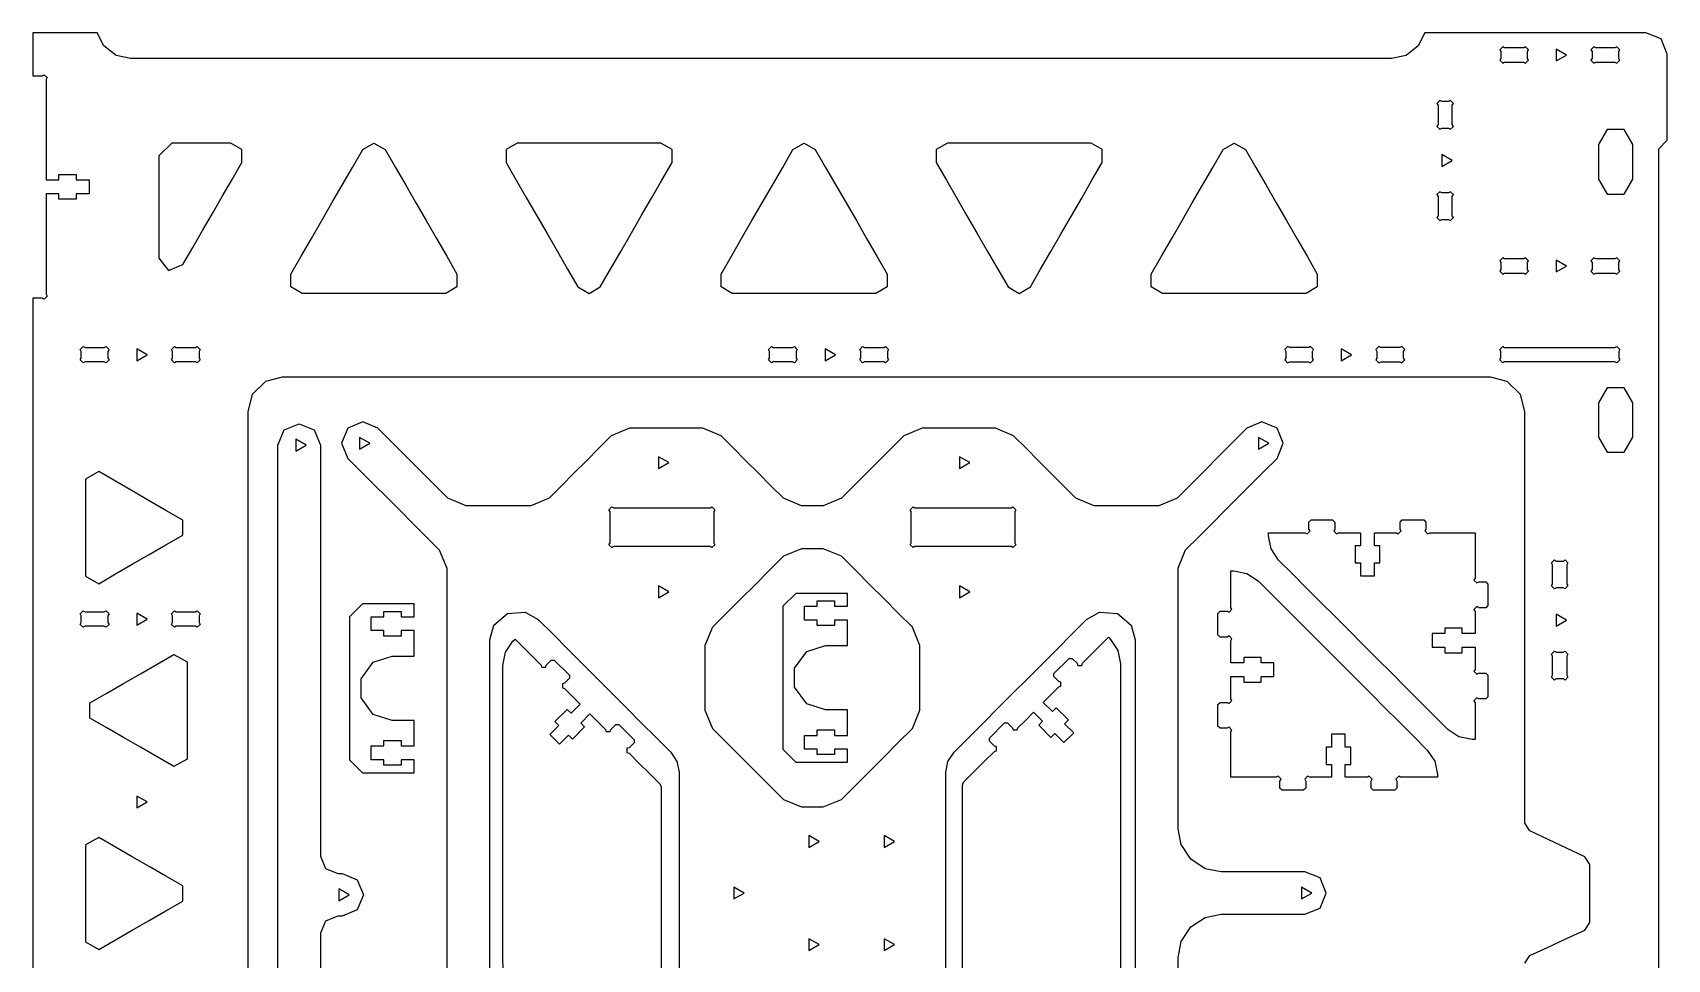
# Model space of a CAD drawing. Extents: x 22 to 872, y 44 to 444.
# Drawn here: x 491.6 to 871.6, y 229.1 to 444.5 of the extents above; entities that cross this region are included whole.
import ezdxf

# ---------------------------------------------------------------- set-up
doc = ezdxf.new("R2010")
doc.units = 0
doc.header["$MEASUREMENT"] = 0
doc.layers.get('0').update_dxf_attribs({"linetype": 'CONTINUOUS'})

# ---------------------------------------------------------------- blocks, each defined once
blk = doc.blocks.new('BLOCK_FRONT_FRAME')
at = {"color": 0}
for points in [[(871.56, 419.45), (871.56, 424.45), (871.56, 429.45), (871.56, 434.45), (871.56, 439.45), (870.1, 442.99), (866.56, 444.45), (861.89, 444.45), (857.23, 444.45), (852.56, 444.45), (847.89, 444.45), (843.22, 444.45), (838.55, 444.45), (833.88, 444.45), (829.22, 444.45), (824.55, 444.45), (819.88, 444.45), (815.21, 444.45), (813.66, 441.39), (810.82, 439.19), (807.47, 438.45), (802.5, 438.45), (797.53, 438.45), (792.56, 438.45), (787.59, 438.45), (782.62, 438.45), (777.65, 438.45), (772.68, 438.45), (767.72, 438.45), (762.75, 438.45), (757.78, 438.45), (752.81, 438.45), (747.84, 438.45), (742.87, 438.45), (737.9, 438.45), (732.93, 438.45), (727.97, 438.45), (723, 438.45), (718.03, 438.45), (713.06, 438.45), (708.09, 438.45), (703.12, 438.45), (698.15, 438.45), (693.18, 438.45), (688.21, 438.45), (683.25, 438.45), (678.28, 438.45), (673.31, 438.45), (668.34, 438.45), (663.37, 438.45), (658.4, 438.45), (653.43, 438.45), (648.46, 438.45), (643.5, 438.45), (638.53, 438.45), (633.56, 438.45), (628.59, 438.45), (623.62, 438.45), (618.65, 438.45), (613.68, 438.45), (608.71, 438.45), (603.75, 438.45), (598.78, 438.45), (593.81, 438.45), (588.84, 438.45), (583.87, 438.45), (578.9, 438.45), (573.93, 438.45), (568.96, 438.45), (564, 438.45), (559.03, 438.45), (554.06, 438.45), (549.09, 438.45), (544.12, 438.45), (539.15, 438.45), (534.18, 438.45), (529.21, 438.45), (524.25, 438.45), (519.28, 438.45), (514.31, 438.45), (510.96, 439.19), (508.11, 441.39), (506.56, 444.45), (502.81, 444.45), (499.06, 444.45), (495.31, 444.45), (491.56, 444.45), (491.56, 439.45), (491.56, 434.45), (493.8, 434.45), (494.23, 434.7), (494.91, 434.02), (494.66, 433.59), (494.66, 428.91), (494.66, 424.24), (494.66, 419.57), (494.66, 414.9), (494.66, 410.23), (497.66, 410.23), (497.66, 411.5), (501.66, 411.5), (501.66, 410.23), (504.66, 410.23), (504.66, 407.03), (501.66, 407.03), (501.66, 405.75), (497.66, 405.75), (497.66, 407.03), (494.66, 407.03), (494.66, 402.36), (494.66, 397.68), (494.66, 393.01), (494.66, 388.34), (494.66, 383.67), (494.91, 383.23), (494.23, 382.55), (493.8, 382.8), (491.56, 382.8), (491.56, 377.86), (491.56, 372.92), (491.56, 367.98), (491.56, 363.04), (491.56, 358.1), (491.56, 353.16), (491.56, 348.21), (491.56, 343.27), (491.56, 338.33), (491.56, 333.39), (491.56, 328.45), (491.56, 323.51), (491.56, 318.57), (491.56, 313.63), (491.56, 308.69), (491.56, 303.74), (491.56, 298.8), (491.56, 293.86), (491.56, 288.92), (491.56, 283.98), (491.56, 279.04), (491.56, 274.1), (491.56, 269.16), (491.56, 264.22), (491.56, 259.28), (491.56, 254.33), (491.56, 249.39), (491.56, 244.45), (491.56, 239.51), (491.56, 234.57), (491.56, 229.63), (491.56, 224.69)], [(869.56, 224.68), (869.56, 229.62), (869.56, 234.57), (869.56, 239.51), (869.56, 244.45), (869.56, 249.39), (869.56, 254.34), (869.56, 259.28), (869.56, 264.22), (869.56, 269.17), (869.56, 274.11), (869.56, 279.05), (869.56, 283.99), (869.56, 288.94), (869.56, 293.88), (869.56, 298.82), (869.56, 303.77), (869.56, 308.71), (869.56, 313.65), (869.56, 318.59), (869.56, 323.54), (869.56, 328.48), (869.56, 333.42), (869.56, 338.37), (869.56, 343.31), (869.56, 348.25), (869.56, 353.19), (869.56, 358.14), (869.56, 363.08), (869.56, 368.02), (869.56, 372.97), (869.56, 377.91), (869.56, 382.85), (869.56, 387.79), (869.56, 392.74), (869.56, 397.68), (869.56, 402.62), (869.56, 407.57), (869.56, 412.51), (869.56, 417.45), (871.56, 419.45)], [(848.16, 439.27), (845.76, 440.66), (845.76, 437.89), (848.16, 439.27)], [(821.52, 414.75), (819.12, 416.14), (819.12, 413.37), (821.52, 414.75)], [(848.16, 390.23), (845.76, 391.62), (845.76, 388.85), (848.16, 390.23)], [(518.16, 369.63), (515.76, 371.01), (515.76, 368.24), (518.16, 369.63)], [(678.16, 369.63), (675.76, 371.01), (675.76, 368.24), (678.16, 369.63)], [(798.16, 369.63), (795.76, 371.01), (795.76, 368.24), (798.16, 369.63)], [(838.44, 228.22), (839.6, 230.04), (843.87, 232), (848.13, 233.96), (852.4, 235.92), (853.56, 237.73), (853.56, 242.22), (853.56, 246.7), (853.56, 251.18), (852.41, 252.99), (848.14, 254.98), (843.86, 256.97), (839.59, 258.97), (838.44, 260.78), (838.44, 265.56), (838.44, 270.35), (838.44, 275.13), (838.44, 279.91), (838.44, 284.7), (838.44, 289.48), (838.44, 294.26), (838.44, 299.05), (838.44, 303.83), (838.44, 308.62), (838.44, 313.4), (838.44, 318.18), (838.44, 322.97), (838.44, 327.75), (838.44, 332.53), (838.44, 337.32), (838.44, 342.1), (838.44, 346.88), (838.44, 351.67), (838.44, 356.45), (837.42, 360.36), (834.36, 363.42), (830.46, 364.45), (825.53, 364.45), (820.6, 364.45), (815.67, 364.45), (810.74, 364.45), (805.82, 364.45), (800.89, 364.45), (795.96, 364.45), (791.03, 364.45), (786.1, 364.45), (781.18, 364.45), (776.25, 364.45), (771.32, 364.45), (766.39, 364.45), (761.46, 364.45), (756.54, 364.45), (751.61, 364.45), (746.68, 364.45), (741.75, 364.45), (736.82, 364.45), (731.9, 364.45), (726.97, 364.45), (722.04, 364.45), (717.11, 364.45), (712.18, 364.45), (707.26, 364.45), (702.33, 364.45), (697.4, 364.45), (692.47, 364.45), (687.54, 364.45), (682.62, 364.45), (677.69, 364.45), (672.76, 364.45), (667.83, 364.45), (662.91, 364.45), (657.98, 364.45), (653.05, 364.45), (648.12, 364.45), (643.19, 364.45), (638.27, 364.45), (633.34, 364.45), (628.41, 364.45), (623.48, 364.45), (618.55, 364.45), (613.63, 364.45), (608.7, 364.45), (603.77, 364.45), (598.84, 364.45), (593.91, 364.45), (588.99, 364.45), (584.06, 364.45), (579.13, 364.45), (574.2, 364.45), (569.27, 364.45), (564.35, 364.45), (559.42, 364.45), (554.49, 364.45), (549.56, 364.45), (545.65, 363.43), (542.58, 360.36), (541.56, 356.45), (541.56, 351.47), (541.56, 346.5), (541.56, 341.52), (541.56, 336.54), (541.56, 331.56), (541.56, 326.59), (541.56, 321.61), (541.56, 316.63), (541.56, 311.65), (541.56, 306.67), (541.56, 301.7), (541.56, 296.72), (541.56, 291.74), (541.56, 286.76), (541.56, 281.79), (541.56, 276.81), (541.56, 271.83), (541.56, 266.85), (541.56, 261.87), (541.56, 256.9), (541.56, 251.92), (541.56, 246.94), (541.56, 241.96), (541.56, 236.99), (541.56, 232.01), (541.56, 227.03)], [(518.16, 308.2), (515.76, 309.59), (515.76, 306.82), (518.16, 308.2)], [(848.16, 307.98), (845.76, 309.36), (845.76, 306.59), (848.16, 307.98)], [(518.16, 265.7), (515.76, 267.08), (515.76, 264.31), (518.16, 265.7)]]:
    blk.add_lwpolyline(points, dxfattribs=at)
for points in [[(833.73, 440.92), (833.29, 441.17), (832.61, 440.49), (832.86, 440.06), (832.86, 438.49), (832.61, 438.06), (833.29, 437.37), (833.73, 437.62), (838.2, 437.62), (838.63, 437.37), (839.31, 438.06), (839.06, 438.49), (839.06, 440.06), (839.31, 440.49), (838.63, 441.17), (838.2, 440.92)], [(854.49, 441.17), (853.81, 440.49), (854.06, 440.06), (854.06, 438.49), (853.81, 438.06), (854.49, 437.37), (854.93, 437.62), (859.4, 437.62), (859.83, 437.37), (860.51, 438.06), (860.26, 438.49), (860.26, 440.06), (860.51, 440.49), (859.83, 441.17), (859.4, 440.92), (854.93, 440.92)], [(821.57, 427.59), (821.82, 428.02), (821.13, 428.7), (820.7, 428.45), (819.13, 428.45), (818.7, 428.7), (818.02, 428.02), (818.27, 427.59), (818.27, 423.12), (818.02, 422.68), (818.7, 422), (819.13, 422.25), (820.7, 422.25), (821.13, 422), (821.82, 422.68), (821.57, 423.12)], [(855.56, 418.45), (855.56, 414.45), (855.56, 410.45), (857.61, 406.96), (861.52, 406.96), (863.56, 410.45), (863.56, 414.45), (863.56, 418.45), (861.52, 421.94), (857.61, 421.94)], [(523.9, 418.81), (520.9, 415.81), (520.9, 411.06), (520.9, 406.31), (520.9, 401.57), (520.9, 396.82), (520.9, 392.08), (523.12, 389.18), (526.5, 390.58), (528.78, 394.53), (531.07, 398.49), (533.35, 402.44), (535.63, 406.4), (537.92, 410.35), (540.2, 414.31), (540.2, 417.31), (537.6, 418.81), (533.03, 418.81), (528.47, 418.81)], [(568.3, 417.31), (570.9, 418.81), (573.5, 417.31), (575.88, 413.17), (578.27, 409.04), (580.66, 404.91), (583.04, 400.78), (585.43, 396.65), (587.81, 392.51), (590.2, 388.38), (590.2, 385.38), (587.6, 383.88), (582.83, 383.88), (578.06, 383.88), (573.29, 383.88), (568.51, 383.88), (563.74, 383.88), (558.97, 383.88), (554.2, 383.88), (551.6, 385.38), (551.6, 388.38), (553.99, 392.51), (556.37, 396.65), (558.76, 400.78), (561.14, 404.91), (563.53, 409.04), (565.92, 413.17)], [(640.2, 414.31), (640.2, 417.31), (637.6, 418.81), (632.83, 418.81), (628.06, 418.81), (623.29, 418.81), (618.51, 418.81), (613.74, 418.81), (608.97, 418.81), (604.2, 418.81), (601.6, 417.31), (601.6, 414.31), (603.99, 410.17), (606.37, 406.04), (608.76, 401.91), (611.14, 397.78), (613.53, 393.65), (615.92, 389.51), (618.3, 385.38), (620.9, 383.88), (623.5, 385.38), (625.88, 389.51), (628.27, 393.65), (630.66, 397.78), (633.04, 401.91), (635.43, 406.04), (637.81, 410.17)], [(668.3, 417.31), (670.9, 418.81), (673.5, 417.31), (675.88, 413.17), (678.27, 409.04), (680.66, 404.91), (683.04, 400.78), (685.43, 396.65), (687.81, 392.51), (690.2, 388.38), (690.2, 385.38), (687.6, 383.88), (682.83, 383.88), (678.06, 383.88), (673.29, 383.88), (668.51, 383.88), (663.74, 383.88), (658.97, 383.88), (654.2, 383.88), (651.6, 385.38), (651.6, 388.38), (653.99, 392.51), (656.37, 396.65), (658.76, 400.78), (661.14, 404.91), (663.53, 409.04), (665.92, 413.17)], [(740.2, 414.31), (740.2, 417.31), (737.6, 418.81), (732.83, 418.81), (728.06, 418.81), (723.29, 418.81), (718.51, 418.81), (713.74, 418.81), (708.97, 418.81), (704.2, 418.81), (701.6, 417.31), (701.6, 414.31), (703.99, 410.17), (706.37, 406.04), (708.76, 401.91), (711.14, 397.78), (713.53, 393.65), (715.92, 389.51), (718.3, 385.38), (720.9, 383.88), (723.5, 385.38), (725.88, 389.51), (728.27, 393.65), (730.66, 397.78), (733.04, 401.91), (735.43, 406.04), (737.81, 410.17)], [(790.2, 388.38), (790.2, 385.38), (787.6, 383.88), (782.83, 383.88), (778.06, 383.88), (773.29, 383.88), (768.51, 383.88), (763.74, 383.88), (758.97, 383.88), (754.2, 383.88), (751.6, 385.38), (751.6, 388.38), (753.99, 392.51), (756.37, 396.65), (758.76, 400.78), (761.14, 404.91), (763.53, 409.04), (765.92, 413.17), (768.3, 417.31), (770.9, 418.81), (773.5, 417.31), (775.88, 413.17), (778.27, 409.04), (780.66, 404.91), (783.04, 400.78), (785.43, 396.65), (787.81, 392.51)], [(821.57, 401.92), (821.57, 406.39), (821.82, 406.82), (821.13, 407.5), (820.7, 407.25), (819.13, 407.25), (818.7, 407.5), (818.02, 406.82), (818.27, 406.39), (818.27, 401.92), (818.02, 401.48), (818.7, 400.8), (819.13, 401.05), (820.7, 401.05), (821.13, 400.8), (821.82, 401.48)], [(833.73, 391.88), (833.29, 392.13), (832.61, 391.45), (832.86, 391.02), (832.86, 389.45), (832.61, 389.02), (833.29, 388.33), (833.73, 388.58), (838.2, 388.58), (838.63, 388.33), (839.31, 389.02), (839.06, 389.45), (839.06, 391.02), (839.31, 391.45), (838.63, 392.13), (838.2, 391.88)], [(860.26, 389.45), (860.26, 391.02), (860.51, 391.45), (859.83, 392.13), (859.4, 391.88), (854.93, 391.88), (854.49, 392.13), (853.81, 391.45), (854.06, 391.02), (854.06, 389.45), (853.81, 389.02), (854.49, 388.33), (854.93, 388.58), (859.4, 388.58), (859.83, 388.33), (860.51, 389.02)], [(509.31, 370.84), (509.06, 370.41), (509.06, 368.84), (509.31, 368.41), (508.63, 367.73), (508.2, 367.98), (503.73, 367.98), (503.29, 367.73), (502.61, 368.41), (502.86, 368.84), (502.86, 370.41), (502.61, 370.84), (503.29, 371.53), (503.73, 371.28), (508.2, 371.28), (508.63, 371.53)], [(524.49, 367.73), (523.81, 368.41), (524.06, 368.84), (524.06, 370.41), (523.81, 370.84), (524.49, 371.53), (524.93, 371.28), (529.4, 371.28), (529.83, 371.53), (530.51, 370.84), (530.26, 370.41), (530.26, 368.84), (530.51, 368.41), (529.83, 367.73), (529.4, 367.98), (524.93, 367.98)], [(662.61, 368.41), (662.86, 368.84), (662.86, 370.41), (662.61, 370.84), (663.29, 371.53), (663.73, 371.28), (668.2, 371.28), (668.63, 371.53), (669.31, 370.84), (669.06, 370.41), (669.06, 368.84), (669.31, 368.41), (668.63, 367.73), (668.2, 367.98), (663.73, 367.98), (663.29, 367.73)], [(689.83, 367.73), (689.4, 367.98), (684.93, 367.98), (684.49, 367.73), (683.81, 368.41), (684.06, 368.84), (684.06, 370.41), (683.81, 370.84), (684.49, 371.53), (684.93, 371.28), (689.4, 371.28), (689.83, 371.53), (690.51, 370.84), (690.26, 370.41), (690.26, 368.84), (690.51, 368.41)], [(789.31, 368.41), (789.06, 368.84), (789.06, 370.41), (789.31, 370.84), (788.63, 371.53), (788.2, 371.28), (783.73, 371.28), (783.29, 371.53), (782.61, 370.84), (782.86, 370.41), (782.86, 368.84), (782.61, 368.41), (783.29, 367.73), (783.73, 367.98), (788.2, 367.98), (788.63, 367.73)], [(809.4, 367.98), (809.83, 367.73), (810.51, 368.41), (810.26, 368.84), (810.26, 370.41), (810.51, 370.84), (809.83, 371.53), (809.4, 371.28), (804.93, 371.28), (804.49, 371.53), (803.81, 370.84), (804.06, 370.41), (804.06, 368.84), (803.81, 368.41), (804.49, 367.73), (804.93, 367.98)], [(833.29, 367.73), (832.61, 368.41), (832.86, 368.84), (832.86, 370.41), (832.61, 370.84), (833.29, 371.53), (833.73, 371.28), (838.01, 371.28), (842.28, 371.28), (846.56, 371.28), (850.84, 371.28), (855.12, 371.28), (859.4, 371.28), (859.83, 371.53), (860.51, 370.84), (860.26, 370.41), (860.26, 368.84), (860.51, 368.41), (859.83, 367.73), (859.4, 367.98), (855.12, 367.98), (850.84, 367.98), (846.56, 367.98), (842.28, 367.98), (838.01, 367.98), (833.73, 367.98)], [(863.56, 350.45), (863.56, 354.45), (863.56, 358.45), (861.52, 361.94), (857.61, 361.94), (855.56, 358.45), (855.56, 354.45), (855.56, 350.45), (857.61, 346.96), (861.52, 346.96)], [(503.87, 318.18), (506.91, 316.43), (510.81, 318.68), (514.72, 320.93), (518.62, 323.19), (522.53, 325.44), (526.43, 327.7), (526.43, 331.21), (522.53, 333.46), (518.62, 335.71), (514.72, 337.97), (510.81, 340.22), (506.91, 342.48), (503.87, 340.73), (503.87, 336.22), (503.87, 331.71), (503.87, 327.2), (503.87, 322.69)], [(848.46, 321.24), (848.21, 320.81), (848.21, 316.34), (848.46, 315.91), (847.78, 315.23), (847.35, 315.48), (845.78, 315.48), (845.34, 315.23), (844.66, 315.91), (844.91, 316.34), (844.91, 320.81), (844.66, 321.24), (845.34, 321.93), (845.78, 321.68), (847.35, 321.68), (847.78, 321.93)], [(503.29, 306.3), (502.61, 306.98), (502.86, 307.42), (502.86, 308.99), (502.61, 309.42), (503.29, 310.1), (503.73, 309.85), (508.2, 309.85), (508.63, 310.1), (509.31, 309.42), (509.06, 308.99), (509.06, 307.42), (509.31, 306.98), (508.63, 306.3), (508.2, 306.55), (503.73, 306.55)], [(523.81, 306.98), (524.06, 307.42), (524.06, 308.99), (523.81, 309.42), (524.49, 310.1), (524.93, 309.85), (529.4, 309.85), (529.83, 310.1), (530.51, 309.42), (530.26, 308.99), (530.26, 307.42), (530.51, 306.98), (529.83, 306.3), (529.4, 306.55), (524.93, 306.55), (524.49, 306.3)], [(847.78, 300.73), (848.46, 300.04), (848.21, 299.61), (848.21, 295.14), (848.46, 294.71), (847.78, 294.03), (847.35, 294.28), (845.78, 294.28), (845.34, 294.03), (844.66, 294.71), (844.91, 295.14), (844.91, 299.61), (844.66, 300.04), (845.34, 300.73), (845.78, 300.48), (847.35, 300.48)], [(527.44, 275.68), (524.41, 273.93), (520.5, 276.18), (516.6, 278.43), (512.69, 280.69), (508.79, 282.94), (504.88, 285.2), (504.88, 288.71), (508.79, 290.96), (512.69, 293.21), (516.6, 295.47), (520.5, 297.72), (524.41, 299.98), (527.44, 298.23), (527.44, 293.72), (527.44, 289.21), (527.44, 284.7), (527.44, 280.19)], [(526.43, 242.69), (526.43, 246.2), (522.53, 248.45), (518.62, 250.71), (514.72, 252.96), (510.81, 255.22), (506.91, 257.47), (503.87, 255.72), (503.87, 251.21), (503.87, 246.7), (503.87, 242.19), (503.87, 237.68), (503.87, 233.17), (506.91, 231.42), (510.81, 233.67), (514.72, 235.93), (518.62, 238.18), (522.53, 240.44)]]:
    blk.add_lwpolyline(points, close=True, dxfattribs=at)
blk = doc.blocks.new('BLOCK_PRINT_BED')
at = {"color": 0}
for points in [[(694.07, 138.3), (698.32, 136.55), (702.57, 136.55), (706.83, 136.55), (711.09, 136.55), (715.35, 136.55), (719.59, 138.3), (722.49, 141.2), (725.38, 144.1), (728.28, 146.99), (731.18, 149.89), (734.07, 152.79), (738.32, 154.55), (742.07, 154.55), (745.83, 154.55), (749.59, 154.55), (753.35, 154.55), (757.59, 152.79), (760.84, 149.54), (764.09, 146.29), (767.33, 143.04), (770.58, 139.79), (773.83, 136.55), (777.33, 135.1), (780.83, 136.55), (782.28, 140.05), (780.83, 143.55), (777.8, 146.58), (774.76, 149.61), (771.73, 152.65), (768.69, 155.68), (765.66, 158.72), (762.62, 161.75), (759.59, 164.79), (757.83, 169.03), (757.83, 173.69), (757.83, 178.35), (757.83, 183.01), (757.83, 187.67), (757.83, 192.33), (757.83, 196.98), (757.83, 201.64), (757.83, 206.3), (757.83, 210.96), (757.83, 215.62), (757.83, 220.28), (757.83, 224.94), (757.83, 229.6), (758.53, 233.28), (760.76, 236.67), (764.15, 238.89), (767.83, 239.6), (772.71, 239.6), (777.58, 239.6), (782.46, 239.6), (787.33, 239.6), (790.83, 241.05), (792.28, 244.55), (790.83, 248.05), (787.33, 249.5), (782.46, 249.5), (777.58, 249.5), (772.71, 249.5), (767.83, 249.5), (764.15, 250.2), (760.76, 252.42), (758.53, 255.81), (757.83, 259.5), (757.83, 264.15), (757.83, 268.81), (757.83, 273.47), (757.83, 278.13), (757.83, 282.79), (757.83, 287.45), (757.83, 292.11), (757.83, 296.77), (757.83, 301.42), (757.83, 306.08), (757.83, 310.74), (757.83, 315.4), (757.83, 320.06), (759.59, 324.3), (762.62, 327.34), (765.66, 330.37), (768.69, 333.41), (771.73, 336.44), (774.76, 339.48), (777.8, 342.51), (780.83, 345.55), (782.28, 349.05), (780.83, 352.55), (777.33, 354), (773.83, 352.55), (770.58, 349.3), (767.33, 346.05), (764.09, 342.8), (760.84, 339.55), (757.59, 336.3), (753.35, 334.55), (749.59, 334.55), (745.83, 334.55), (742.07, 334.55), (738.32, 334.55), (734.07, 336.3), (731.18, 339.2), (728.28, 342.1), (725.38, 344.99), (722.49, 347.89), (719.59, 350.79), (715.35, 352.55), (711.09, 352.55), (706.83, 352.55), (702.57, 352.55), (698.32, 352.55), (694.07, 350.79), (691.18, 347.89), (688.28, 344.99), (685.38, 342.1), (682.49, 339.2), (679.59, 336.3), (675.35, 334.55), (672.83, 334.55), (670.32, 334.55), (666.07, 336.3), (663.18, 339.2), (660.28, 342.1), (657.38, 344.99), (654.49, 347.89), (651.59, 350.79), (647.35, 352.55), (643.09, 352.55), (638.83, 352.55), (634.57, 352.55), (630.32, 352.55), (626.07, 350.79), (623.18, 347.89), (620.28, 344.99), (617.38, 342.1), (614.49, 339.2), (611.59, 336.3), (607.35, 334.55), (603.59, 334.55), (599.83, 334.55), (596.07, 334.55), (592.32, 334.55), (588.07, 336.3), (584.83, 339.55), (581.58, 342.8), (578.33, 346.05), (575.08, 349.3), (571.83, 352.55), (568.33, 354), (564.83, 352.55), (563.38, 349.05), (564.83, 345.55), (567.87, 342.51), (570.9, 339.48), (573.94, 336.44), (576.97, 333.41), (580, 330.37), (583.04, 327.34), (586.07, 324.3), (587.83, 320.06), (587.83, 315.19), (587.83, 310.32), (587.83, 305.44), (587.83, 300.57), (587.83, 295.7), (587.83, 290.83), (587.83, 285.96), (587.83, 281.08), (587.83, 276.21), (587.83, 271.34), (587.83, 266.47), (587.83, 261.6), (587.83, 256.73), (587.83, 251.85), (587.83, 246.98), (587.83, 242.11), (587.83, 237.24), (587.83, 232.37), (587.83, 227.49), (587.83, 222.62), (587.83, 217.75), (587.83, 212.88), (587.83, 208.01), (587.83, 203.13), (587.83, 198.26), (587.83, 193.39), (587.83, 188.52), (587.83, 183.65), (587.83, 178.77), (587.83, 173.9), (587.83, 169.03), (586.07, 164.79), (583.04, 161.75), (580, 158.72), (576.97, 155.68), (573.94, 152.65), (570.9, 149.61), (567.87, 146.58), (564.83, 143.55), (563.38, 140.05), (564.83, 136.55), (568.33, 135.1), (571.83, 136.55), (575.08, 139.79), (578.33, 143.04), (581.58, 146.29), (584.83, 149.54), (588.07, 152.79), (592.32, 154.55), (596.07, 154.55), (599.83, 154.55), (603.59, 154.55), (607.35, 154.55), (611.59, 152.79), (614.49, 149.89), (617.38, 146.99), (620.28, 144.1), (623.18, 141.2), (626.07, 138.3), (630.32, 136.55), (634.57, 136.55), (638.83, 136.55), (643.09, 136.55), (647.35, 136.55), (651.59, 138.3), (654.49, 141.2), (657.38, 144.1), (660.28, 146.99), (663.18, 149.89), (666.07, 152.79), (670.32, 154.55), (672.83, 154.55), (675.35, 154.55), (679.59, 152.79), (682.49, 149.89), (685.38, 146.99), (688.28, 144.1), (691.18, 141.2)], [(625.78, 325.91), (625.78, 329.55), (625.78, 333.18), (625.53, 333.61), (626.21, 334.3), (626.65, 334.05), (631.12, 334.05), (635.59, 334.05), (640.07, 334.05), (644.54, 334.05), (649.02, 334.05), (649.45, 334.3), (650.13, 333.61), (649.88, 333.18), (649.88, 329.55), (649.88, 325.91), (650.13, 325.48), (649.45, 324.8), (649.02, 325.05), (644.54, 325.05), (640.07, 325.05), (635.59, 325.05), (631.12, 325.05), (626.65, 325.05), (626.21, 324.8), (625.53, 325.48)], [(695.53, 333.61), (696.21, 334.3), (696.65, 334.05), (701.12, 334.05), (705.59, 334.05), (710.07, 334.05), (714.54, 334.05), (719.02, 334.05), (719.45, 334.3), (720.13, 333.61), (719.88, 333.18), (719.88, 329.55), (719.88, 325.91), (720.13, 325.48), (719.45, 324.8), (719.02, 325.05), (714.54, 325.05), (710.07, 325.05), (705.59, 325.05), (701.12, 325.05), (696.65, 325.05), (696.21, 324.8), (695.53, 325.48), (695.78, 325.91), (695.78, 329.55), (695.78, 333.18)], [(679.59, 266.3), (682.89, 269.6), (686.18, 272.9), (689.48, 276.19), (692.78, 279.49), (696.07, 282.79), (697.83, 287.03), (697.83, 290.79), (697.83, 294.55), (697.83, 298.3), (697.83, 302.06), (696.07, 306.3), (692.78, 309.6), (689.48, 312.9), (686.18, 316.19), (682.89, 319.49), (679.59, 322.79), (675.35, 324.55), (672.83, 324.55), (670.32, 324.55), (666.07, 322.79), (662.78, 319.49), (659.48, 316.19), (656.18, 312.9), (652.89, 309.6), (649.59, 306.3), (647.83, 302.06), (647.83, 298.3), (647.83, 294.55), (647.83, 290.79), (647.83, 287.03), (649.59, 282.79), (652.89, 279.49), (656.18, 276.19), (659.48, 272.9), (662.78, 269.6), (666.07, 266.3), (670.32, 264.55), (672.83, 264.55), (675.35, 264.55)], [(597.83, 185.68), (597.83, 190.58), (597.83, 195.49), (597.83, 200.4), (597.83, 205.3), (597.83, 210.21), (597.83, 215.11), (597.83, 220.02), (597.83, 224.92), (597.83, 229.83), (597.83, 234.73), (597.83, 239.64), (597.83, 244.55), (597.83, 249.45), (597.83, 254.36), (597.83, 259.26), (597.83, 264.17), (597.83, 269.07), (597.83, 273.98), (597.83, 278.88), (597.83, 283.79), (597.83, 288.7), (597.83, 293.6), (597.83, 298.51), (597.83, 303.41), (598.75, 306.77), (601.91, 309.51), (606.08, 309.8), (609.1, 308.08), (612.52, 304.66), (615.94, 301.23), (619.37, 297.81), (622.79, 294.39), (626.21, 290.97), (629.63, 287.55), (633.05, 284.12), (636.48, 280.7), (639.9, 277.28), (641.33, 275.14), (641.83, 272.61), (641.83, 267.93), (641.83, 263.26), (641.83, 258.58), (641.83, 253.9), (641.83, 249.22), (641.83, 244.55), (641.83, 239.87), (641.83, 235.19), (641.83, 230.51), (641.83, 225.83), (641.83, 221.16), (641.83, 216.48), (641.33, 213.95), (639.9, 211.81), (636.48, 208.39), (633.05, 204.97), (629.63, 201.55), (626.21, 198.12), (622.79, 194.7), (619.37, 191.28), (615.94, 187.86), (612.52, 184.43), (609.1, 181.01), (606.08, 179.29), (601.91, 179.58), (598.75, 182.32)], [(747.83, 303.41), (747.83, 298.51), (747.83, 293.6), (747.83, 288.7), (747.83, 283.79), (747.83, 278.88), (747.83, 273.98), (747.83, 269.07), (747.83, 264.17), (747.83, 259.26), (747.83, 254.36), (747.83, 249.45), (747.83, 244.55), (747.83, 239.64), (747.83, 234.73), (747.83, 229.83), (747.83, 224.92), (747.83, 220.02), (747.83, 215.11), (747.83, 210.21), (747.83, 205.3), (747.83, 200.4), (747.83, 195.49), (747.83, 190.58), (747.83, 185.68), (746.92, 182.32), (743.76, 179.58), (739.58, 179.29), (736.56, 181.01), (733.14, 184.43), (729.72, 187.86), (726.3, 191.28), (722.88, 194.7), (719.45, 198.12), (716.03, 201.55), (712.61, 204.97), (709.19, 208.39), (705.76, 211.81), (704.33, 213.95), (703.83, 216.48), (703.83, 221.16), (703.83, 225.83), (703.83, 230.51), (703.83, 235.19), (703.83, 239.87), (703.83, 244.55), (703.83, 249.22), (703.83, 253.9), (703.83, 258.58), (703.83, 263.26), (703.83, 267.93), (703.83, 272.61), (704.33, 275.14), (705.76, 277.28), (709.19, 280.7), (712.61, 284.12), (716.03, 287.55), (719.45, 290.97), (722.88, 294.39), (726.3, 297.81), (729.72, 301.23), (733.14, 304.66), (736.56, 308.08), (739.58, 309.8), (743.76, 309.51), (746.92, 306.77)], [(670.32, 224.55), (672.83, 224.55), (675.35, 224.55), (679.59, 222.79), (682.89, 219.49), (686.18, 216.19), (689.48, 212.9), (692.78, 209.6), (696.07, 206.3), (697.83, 202.06), (697.83, 198.3), (697.83, 194.55), (697.83, 190.79), (697.83, 187.03), (696.07, 182.79), (692.78, 179.49), (689.48, 176.19), (686.18, 172.9), (682.89, 169.6), (679.59, 166.3), (675.35, 164.55), (672.83, 164.55), (670.32, 164.55), (666.07, 166.3), (662.78, 169.6), (659.48, 172.9), (656.18, 176.19), (652.89, 179.49), (649.59, 182.79), (647.83, 187.03), (647.83, 190.79), (647.83, 194.55), (647.83, 198.3), (647.83, 202.06), (649.59, 206.3), (652.89, 209.6), (656.18, 212.9), (659.48, 216.19), (662.78, 219.49), (666.07, 222.79)], [(649.88, 155.91), (649.88, 159.55), (649.88, 163.18), (650.13, 163.61), (649.45, 164.3), (649.02, 164.05), (644.54, 164.05), (640.07, 164.05), (635.59, 164.05), (631.12, 164.05), (626.65, 164.05), (626.21, 164.3), (625.53, 163.61), (625.78, 163.18), (625.78, 159.55), (625.78, 155.91), (625.53, 155.48), (626.21, 154.8), (626.65, 155.05), (631.12, 155.05), (635.59, 155.05), (640.07, 155.05), (644.54, 155.05), (649.02, 155.05), (649.45, 154.8), (650.13, 155.48)], [(719.88, 155.91), (719.88, 159.55), (719.88, 163.18), (720.13, 163.61), (719.45, 164.3), (719.02, 164.05), (714.54, 164.05), (710.07, 164.05), (705.59, 164.05), (701.12, 164.05), (696.65, 164.05), (696.21, 164.3), (695.53, 163.61), (695.78, 163.18), (695.78, 159.55), (695.78, 155.91), (695.53, 155.48), (696.21, 154.8), (696.65, 155.05), (701.12, 155.05), (705.59, 155.05), (710.07, 155.05), (714.54, 155.05), (719.02, 155.05), (719.45, 154.8), (720.13, 155.48)]]:
    blk.add_lwpolyline(points, close=True, dxfattribs=at)
for points in [[(569.93, 349.05), (567.53, 350.43), (567.53, 347.66), (569.93, 349.05)], [(778.93, 349.05), (776.53, 350.43), (776.53, 347.66), (778.93, 349.05)], [(639.43, 344.55), (637.03, 345.93), (637.03, 343.16), (639.43, 344.55)], [(709.43, 344.55), (707.03, 345.93), (707.03, 343.16), (709.43, 344.55)], [(639.43, 314.55), (637.03, 315.93), (637.03, 313.16), (639.43, 314.55)], [(709.43, 314.55), (707.03, 315.93), (707.03, 313.16), (709.43, 314.55)], [(674.43, 256.55), (672.03, 257.93), (672.03, 255.16), (674.43, 256.55)], [(691.93, 256.55), (689.53, 257.93), (689.53, 255.16), (691.93, 256.55)], [(656.93, 244.55), (654.53, 245.93), (654.53, 243.16), (656.93, 244.55)], [(788.93, 244.55), (786.53, 245.93), (786.53, 243.16), (788.93, 244.55)], [(674.43, 232.55), (672.03, 233.93), (672.03, 231.16), (674.43, 232.55)], [(691.93, 232.55), (689.53, 233.93), (689.53, 231.16), (691.93, 232.55)], [(639.43, 174.55), (637.03, 175.93), (637.03, 173.16), (639.43, 174.55)], [(709.43, 174.55), (707.03, 175.93), (707.03, 173.16), (709.43, 174.55)], [(639.43, 144.55), (637.03, 145.93), (637.03, 143.16), (639.43, 144.55)], [(709.43, 144.55), (707.03, 145.93), (707.03, 143.16), (709.43, 144.55)], [(569.93, 140.05), (567.53, 141.43), (567.53, 138.66), (569.93, 140.05)], [(778.93, 140.05), (776.53, 141.43), (776.53, 138.66), (778.93, 140.05)]]:
    blk.add_lwpolyline(points, dxfattribs=at)
blk = doc.blocks.new('BLOCK_PRINT_BED_ADAPTER')
at = {"color": 0}
blk.add_lwpolyline([(548.58, 348.64), (550.03, 352.14), (553.53, 353.58), (557.03, 352.14), (558.48, 348.64), (558.48, 343.86), (558.48, 339.08), (558.48, 334.3), (558.48, 329.53), (558.48, 324.75), (558.48, 319.97), (558.48, 315.19), (558.48, 310.41), (558.48, 305.64), (558.48, 300.86), (558.48, 296.08), (558.48, 291.3), (558.48, 286.53), (558.48, 281.75), (558.48, 276.97), (558.48, 272.19), (558.48, 267.42), (558.48, 262.64), (558.48, 257.86), (558.48, 253.08), (559.65, 250.26), (562.48, 249.08), (563.53, 249.08), (567.03, 247.64), (568.48, 244.14), (567.03, 240.64), (563.53, 239.19), (562.48, 239.19), (559.65, 238.01), (558.48, 235.19), (558.48, 230.41), (558.48, 225.63), (558.48, 220.85), (558.48, 216.08), (558.48, 211.3), (558.48, 206.52), (558.48, 201.74), (558.48, 196.97), (558.48, 192.19), (558.48, 187.41), (558.48, 182.63), (558.48, 177.86), (558.48, 173.08), (558.48, 168.3), (558.48, 163.52), (558.48, 158.75), (558.48, 153.97), (558.48, 149.19), (558.48, 144.41), (558.48, 139.64), (557.03, 136.14), (553.53, 134.69), (550.03, 136.14), (548.58, 139.64), (548.58, 144.61), (548.58, 149.59), (548.58, 154.56), (548.58, 159.54), (548.58, 164.52), (548.58, 169.49), (548.58, 174.47), (548.58, 179.44), (548.58, 184.42), (548.58, 189.4), (548.58, 194.37), (548.58, 199.35), (548.58, 204.33), (548.58, 209.3), (548.58, 214.28), (548.58, 219.25), (548.58, 224.23), (548.58, 229.21), (548.58, 234.18), (548.58, 239.16), (548.58, 244.14), (548.58, 249.11), (548.58, 254.09), (548.58, 259.06), (548.58, 264.04), (548.58, 269.02), (548.58, 273.99), (548.58, 278.97), (548.58, 283.94), (548.58, 288.92), (548.58, 293.9), (548.58, 298.87), (548.58, 303.85), (548.58, 308.83), (548.58, 313.8), (548.58, 318.78), (548.58, 323.75), (548.58, 328.73), (548.58, 333.71), (548.58, 338.68), (548.58, 343.66)], close=True, dxfattribs=at)
for points in [[(555.13, 348.64), (552.73, 350.02), (552.73, 347.25), (555.13, 348.64)], [(565.13, 244.14), (562.73, 245.52), (562.73, 242.75), (565.13, 244.14)], [(555.13, 139.64), (552.73, 141.02), (552.73, 138.25), (555.13, 139.64)]]:
    blk.add_lwpolyline(points, dxfattribs=at)

msp = doc.modelspace()

# ---------------------------------------------------------------- linework, layer by layer
at = {"color": 0}
for points in [[(778.86, 328.24), (783.12, 328.24), (787.39, 328.24), (787.82, 327.99), (788.51, 328.67), (788.26, 329.1), (788.26, 330.74), (788.76, 331.24), (793.76, 331.24), (794.26, 330.74), (794.26, 329.1), (794.01, 328.67), (794.69, 327.99), (795.12, 328.24), (797.69, 328.24), (800.26, 328.24), (800.26, 325.24), (798.98, 325.24), (798.98, 321.24), (800.26, 321.24), (800.26, 318.24), (803.46, 318.24), (803.46, 321.24), (804.73, 321.24), (804.73, 325.24), (803.46, 325.24), (803.46, 328.24), (806.02, 328.24), (808.59, 328.24), (809.02, 327.99), (809.71, 328.67), (809.46, 329.1), (809.46, 330.74), (809.96, 331.24), (814.96, 331.24), (815.46, 330.74), (815.46, 329.1), (815.21, 328.67), (815.89, 327.99), (816.32, 328.24), (819.84, 328.24), (823.35, 328.24), (826.86, 328.24), (826.86, 324.73), (826.86, 321.22), (826.86, 317.7), (826.61, 317.27), (827.29, 316.59), (827.72, 316.84), (829.36, 316.84), (829.86, 316.34), (829.86, 311.34), (829.36, 310.84), (827.72, 310.84), (827.29, 311.09), (826.61, 310.41), (826.86, 309.97), (826.86, 307.41), (826.86, 304.84), (823.86, 304.84), (823.86, 306.11), (819.86, 306.11), (819.86, 304.84), (816.86, 304.84), (816.86, 301.64), (819.86, 301.64), (819.86, 300.36), (823.86, 300.36), (823.86, 301.64), (826.86, 301.64), (826.86, 299.07), (826.86, 296.5), (826.61, 296.07), (827.29, 295.39), (827.72, 295.64), (829.36, 295.64), (829.86, 295.14), (829.86, 290.14), (829.36, 289.64), (827.72, 289.64), (827.29, 289.89), (826.61, 289.21), (826.86, 288.77), (826.86, 284.51), (826.86, 280.24), (826.17, 280.24), (823.11, 280.85), (820.51, 282.58), (817.24, 285.86), (813.96, 289.13), (810.69, 292.41), (807.41, 295.69), (804.13, 298.96), (800.86, 302.24), (797.58, 305.51), (794.31, 308.79), (791.03, 312.07), (787.75, 315.34), (784.48, 318.62), (781.2, 321.9), (779.47, 324.49), (778.86, 327.55)], [(818.11, 271.43), (813.84, 271.43), (809.57, 271.43), (809.14, 271.68), (808.46, 271), (808.71, 270.57), (808.71, 268.93), (808.21, 268.43), (803.21, 268.43), (802.71, 268.93), (802.71, 270.57), (802.96, 271), (802.27, 271.68), (801.84, 271.43), (799.27, 271.43), (796.71, 271.43), (796.71, 274.43), (797.98, 274.43), (797.98, 278.43), (796.71, 278.43), (796.71, 281.43), (793.51, 281.43), (793.51, 278.43), (792.23, 278.43), (792.23, 274.43), (793.51, 274.43), (793.51, 271.43), (790.94, 271.43), (788.37, 271.43), (787.94, 271.68), (787.26, 271), (787.51, 270.57), (787.51, 268.93), (787.01, 268.43), (782.01, 268.43), (781.51, 268.93), (781.51, 270.57), (781.76, 271), (781.07, 271.68), (780.64, 271.43), (777.13, 271.43), (773.62, 271.43), (770.11, 271.43), (770.11, 274.94), (770.11, 278.46), (770.11, 281.97), (770.36, 282.4), (769.67, 283.08), (769.24, 282.83), (767.61, 282.83), (767.11, 283.33), (767.11, 288.33), (767.61, 288.83), (769.24, 288.83), (769.67, 288.58), (770.36, 289.27), (770.11, 289.7), (770.11, 292.27), (770.11, 294.83), (773.11, 294.83), (773.11, 293.56), (777.11, 293.56), (777.11, 294.83), (780.11, 294.83), (780.11, 298.03), (777.11, 298.03), (777.11, 299.31), (773.11, 299.31), (773.11, 298.03), (770.11, 298.03), (770.11, 300.6), (770.11, 303.17), (770.36, 303.6), (769.67, 304.28), (769.24, 304.03), (767.61, 304.03), (767.11, 304.53), (767.11, 309.53), (767.61, 310.03), (769.24, 310.03), (769.67, 309.78), (770.36, 310.47), (770.11, 310.9), (770.11, 315.17), (770.11, 319.43), (770.79, 319.43), (773.85, 318.82), (776.45, 317.09), (779.73, 313.81), (783, 310.54), (786.28, 307.26), (789.55, 303.99), (792.83, 300.71), (796.11, 297.43), (799.38, 294.16), (802.66, 290.88), (805.93, 287.6), (809.21, 284.33), (812.49, 281.05), (815.76, 277.78), (817.5, 275.18), (818.11, 272.12)], [(570.21, 275.51), (570.21, 278.71), (573.21, 278.71), (573.21, 279.98), (577.21, 279.98), (577.21, 278.71), (580.21, 278.71), (580.21, 281.66), (580.21, 284.61), (577.66, 284.61), (575.11, 284.61), (570.75, 286), (567.94, 289.9), (567.94, 294.31), (570.75, 298.21), (575.11, 299.61), (577.66, 299.61), (580.21, 299.61), (580.21, 302.56), (580.21, 305.51), (577.21, 305.51), (577.21, 304.23), (573.21, 304.23), (573.21, 305.51), (570.21, 305.51), (570.21, 308.71), (573.21, 308.71), (573.21, 309.98), (577.21, 309.98), (577.21, 308.71), (580.21, 308.71), (580.21, 311.71), (576.21, 311.71), (572.21, 311.71), (568.2, 311.71), (565.2, 308.71), (565.2, 303.96), (565.2, 299.22), (565.2, 294.48), (565.2, 289.73), (565.2, 284.99), (565.2, 280.25), (565.2, 275.51), (568.2, 272.51), (572.21, 272.51), (576.21, 272.51), (580.21, 272.51), (580.21, 275.51), (577.21, 275.51), (577.21, 274.23), (573.21, 274.23), (573.21, 275.51)], [(670.95, 277.98), (670.95, 281.18), (673.95, 281.18), (673.95, 282.45), (677.95, 282.45), (677.95, 281.18), (680.95, 281.18), (680.95, 284.13), (680.95, 287.08), (678.4, 287.08), (675.85, 287.08), (671.49, 288.47), (668.68, 292.37), (668.68, 296.78), (671.49, 300.68), (675.85, 302.08), (678.4, 302.08), (680.95, 302.08), (680.95, 305.03), (680.95, 307.98), (677.95, 307.98), (677.95, 306.7), (673.95, 306.7), (673.95, 307.98), (670.95, 307.98), (670.95, 311.18), (673.95, 311.18), (673.95, 312.45), (677.95, 312.45), (677.95, 311.18), (680.95, 311.18), (680.95, 314.18), (676.95, 314.18), (672.94, 314.18), (668.94, 314.18), (665.94, 311.18), (665.94, 306.44), (665.94, 301.69), (665.94, 296.95), (665.94, 292.21), (665.94, 287.46), (665.94, 282.72), (665.94, 277.98), (668.94, 274.98), (672.94, 274.98), (676.95, 274.98), (680.95, 274.98), (680.95, 277.98), (677.95, 277.98), (677.95, 276.7), (673.95, 276.7), (673.95, 277.98)]]:
    msp.add_lwpolyline(points, close=True, dxfattribs=at)
for points in [[(600.9, 225.79), (600.89, 230.57), (600.89, 235.34), (600.89, 240.12), (600.89, 244.89), (600.89, 249.67), (600.89, 254.44), (600.88, 259.22), (600.88, 263.99), (600.88, 268.77), (600.88, 273.55), (600.88, 278.32), (600.88, 283.1), (600.87, 287.87), (600.87, 292.65), (600.87, 297.42), (601.48, 300.48), (603.21, 303.08), (603.7, 303.56), (606.72, 300.55), (609.73, 297.53), (609.86, 297.05), (610.83, 297.05), (610.96, 297.53), (612.11, 298.69), (612.82, 298.69), (616.36, 295.15), (616.36, 294.44), (615.2, 293.29), (614.72, 293.16), (614.72, 292.19), (615.2, 292.06), (617.02, 290.25), (618.83, 288.43), (616.71, 286.31), (615.81, 287.21), (612.98, 284.38), (613.88, 283.48), (611.76, 281.36), (614.02, 279.1), (616.14, 281.22), (617.05, 280.32), (619.87, 283.15), (618.97, 284.05), (621.09, 286.17), (622.91, 284.35), (624.72, 282.54), (624.85, 282.06), (625.82, 282.06), (625.95, 282.54), (627.1, 283.69), (627.81, 283.69), (631.35, 280.16), (631.35, 279.45), (630.19, 278.3), (629.71, 278.17), (629.71, 277.2), (630.19, 277.07), (632.58, 274.68), (634.97, 272.29), (637.36, 269.91), (637.65, 269.22), (637.65, 264.36), (637.65, 259.5), (637.65, 254.63), (637.66, 249.77), (637.66, 244.91), (637.66, 240.04), (637.66, 235.18), (637.66, 230.32), (637.66, 225.45)], [(707.7, 225.82), (707.7, 230.69), (707.7, 235.55), (707.7, 240.41), (707.7, 245.28), (707.69, 250.14), (707.69, 255), (707.69, 259.87), (707.69, 264.73), (707.69, 269.59), (707.98, 270.33), (710.36, 272.71), (712.74, 275.09), (715.13, 277.47), (715.61, 277.6), (715.61, 278.57), (715.13, 278.7), (713.97, 279.85), (713.97, 280.56), (717.51, 284.09), (718.21, 284.09), (719.37, 282.94), (719.5, 282.46), (720.46, 282.46), (720.59, 282.94), (722.41, 284.75), (724.22, 286.57), (726.35, 284.45), (725.44, 283.55), (728.27, 280.72), (729.17, 281.62), (731.3, 279.5), (733.56, 281.76), (731.44, 283.88), (732.34, 284.78), (729.51, 287.61), (728.61, 286.71), (726.49, 288.83), (728.3, 290.65), (730.12, 292.46), (730.6, 292.59), (730.6, 293.56), (730.12, 293.69), (728.96, 294.84), (728.96, 295.55), (732.5, 299.08), (733.2, 299.08), (734.36, 297.93), (734.49, 297.45), (735.46, 297.45), (735.58, 297.93), (738.6, 300.95), (741.62, 303.96), (742.1, 303.48), (743.84, 300.88), (744.45, 297.82), (744.45, 293.05), (744.45, 288.27), (744.45, 283.49), (744.45, 278.72), (744.46, 273.94), (744.46, 269.17), (744.46, 264.39), (744.46, 259.62), (744.46, 254.84), (744.46, 250.07), (744.47, 245.29), (744.47, 240.52), (744.47, 235.74), (744.47, 230.96), (744.47, 226.19)]]:
    msp.add_lwpolyline(points, dxfattribs=at)

# ---------------------------------------------------------------- block references
for name in ['BLOCK_FRONT_FRAME', 'BLOCK_PRINT_BED_ADAPTER', 'BLOCK_PRINT_BED']:
    msp.add_blockref(name, (0, 0))

doc.saveas('drawing.dxf')
